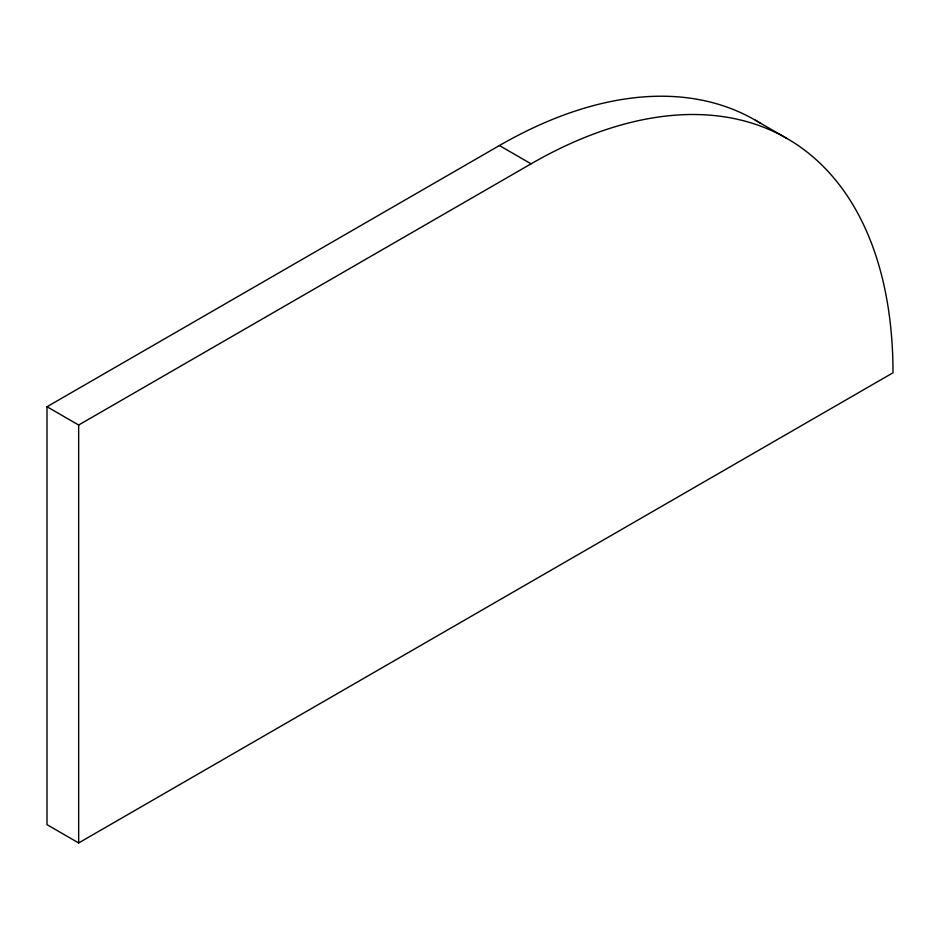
<?xml version="1.0" encoding="UTF-8"?>
<svg xmlns="http://www.w3.org/2000/svg" width="940" height="940" viewBox="0 0 940 940"><rect width="100%" height="100%" fill="white"/><g stroke="black" fill="none" stroke-linecap="round" stroke-linejoin="round"><path stroke-width="1.41" d="M499.41 145.547L531.077 163.83A511.842 295.512 -60 0 1 893 372.792L78.666 842.945L47 824.662L47 406.738L499.41 145.547A511.842 295.512 -60 0 1 760.237 123.14M47 406.738L78.666 425.021L531.077 163.83M755.325 120.203L786.991 138.486M78.666 425.021L78.666 842.945"/></g></svg>
